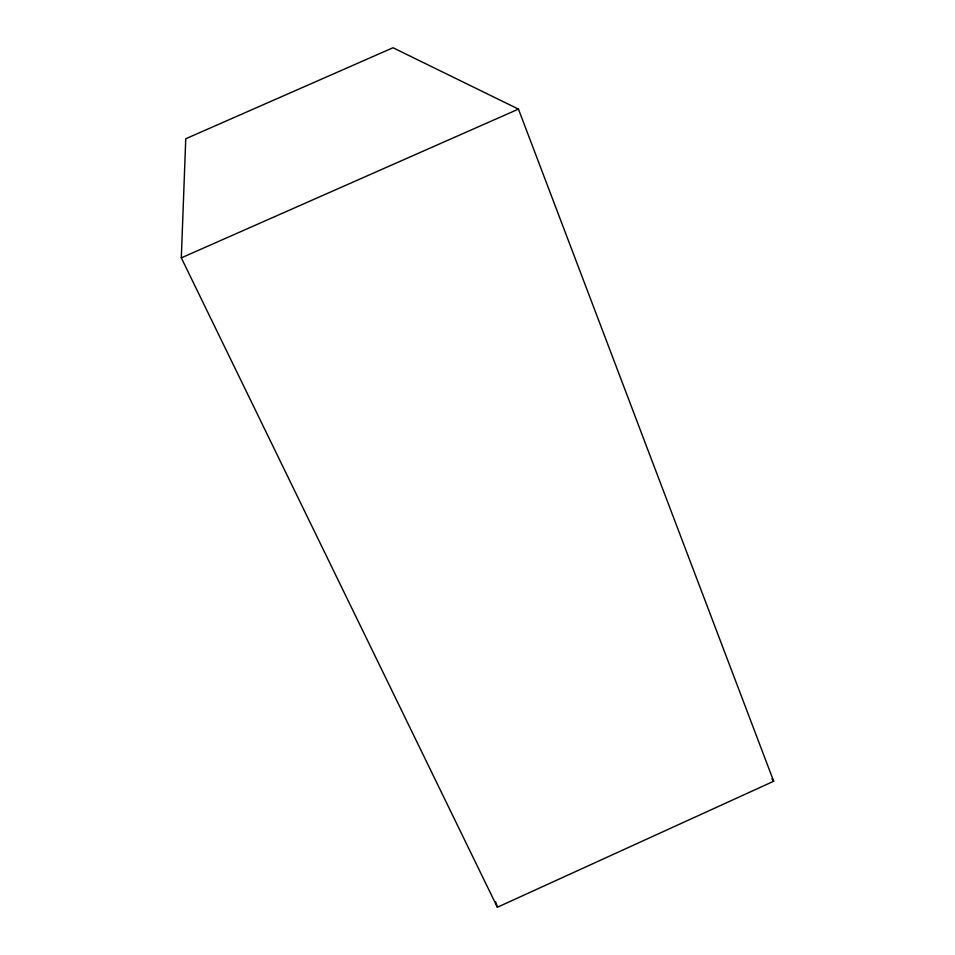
<?xml version="1.0" encoding="UTF-8"?>
<svg xmlns="http://www.w3.org/2000/svg" width="955" height="955" viewBox="0 0 955 955"><rect width="100%" height="100%" fill="white"/><g stroke="black" fill="none" stroke-linecap="round" stroke-linejoin="round"><path stroke-width="1.43" d="M181.307 257.862L185.759 138.75L393.018 47.75L518.458 109.109L773.693 781.25L497.364 907.25L181.307 257.862L518.458 109.109M771.986 778.814L773.693 781.25M495.561 901.58L497.364 907.25"/></g></svg>
